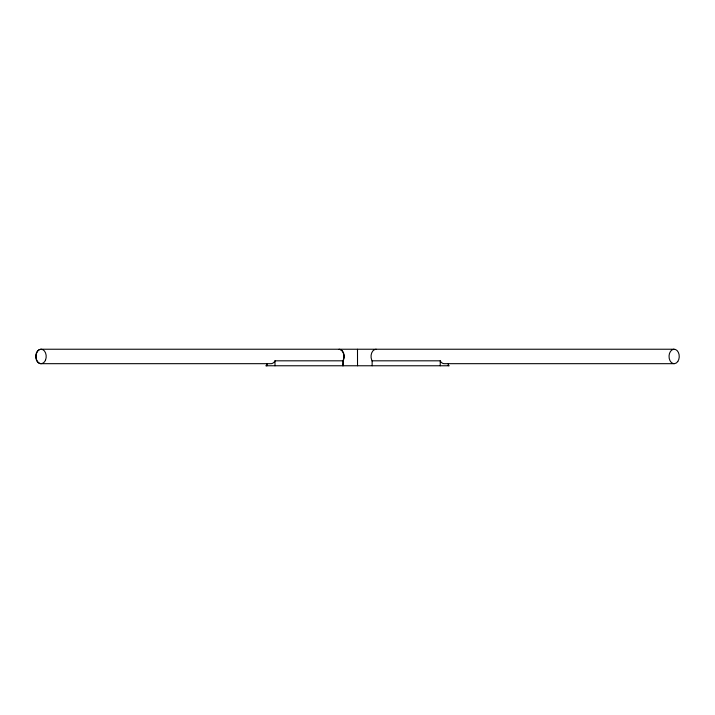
<?xml version="1.0" encoding="UTF-8"?>
<svg xmlns="http://www.w3.org/2000/svg" width="715" height="715" viewBox="0 0 715 715"><rect width="100%" height="100%" fill="white"/><g stroke="black" fill="none" stroke-linecap="round" stroke-linejoin="round"><path stroke-width="1.07" d="M343.102 365.767L343.102 360.816L274.989 360.816L274.587 361.558A7.222 5.112 -90 0 1 270.976 363.676L40.862 363.676A7.222 5.112 -90 0 1 37.243 361.558L36.438 360.065A7.222 5.112 90 0 1 40.862 349.233L674.138 349.233M342.7 361.558L343.513 360.065A7.222 5.112 -90 0 0 339.089 349.233M674.138 363.676L444.256 363.676A7.222 5.112 -90 0 1 440.646 361.558L440.234 360.816L372.131 360.816L372.14 365.767M265.774 365.767L449.27 365.767M372.533 361.558L371.72 360.065A7.222 5.112 -90 0 1 376.153 349.233M357.491 349.233L357.527 365.767M448.287 363.792L448.278 365.767M440.234 360.816L440.234 365.767M342.86 365.767L343.272 360.065A7.222 5.112 -90 0 0 340.17 349.474M274.989 360.816L274.989 365.767M266.954 363.792L266.954 365.767M266.713 363.792L266.713 365.767M45.528 360.065L44.714 361.558A7.222 5.112 -90 0 1 37.493 361.558L36.68 360.065A7.222 5.112 -90 0 1 41.104 349.233A7.222 5.112 -90 0 1 45.528 360.065M677.757 361.558A7.222 5.112 -90 0 0 675.461 349.474A7.222 5.112 -90 0 0 669.204 358.322A7.222 5.112 -90 0 0 677.757 361.558"/></g></svg>
